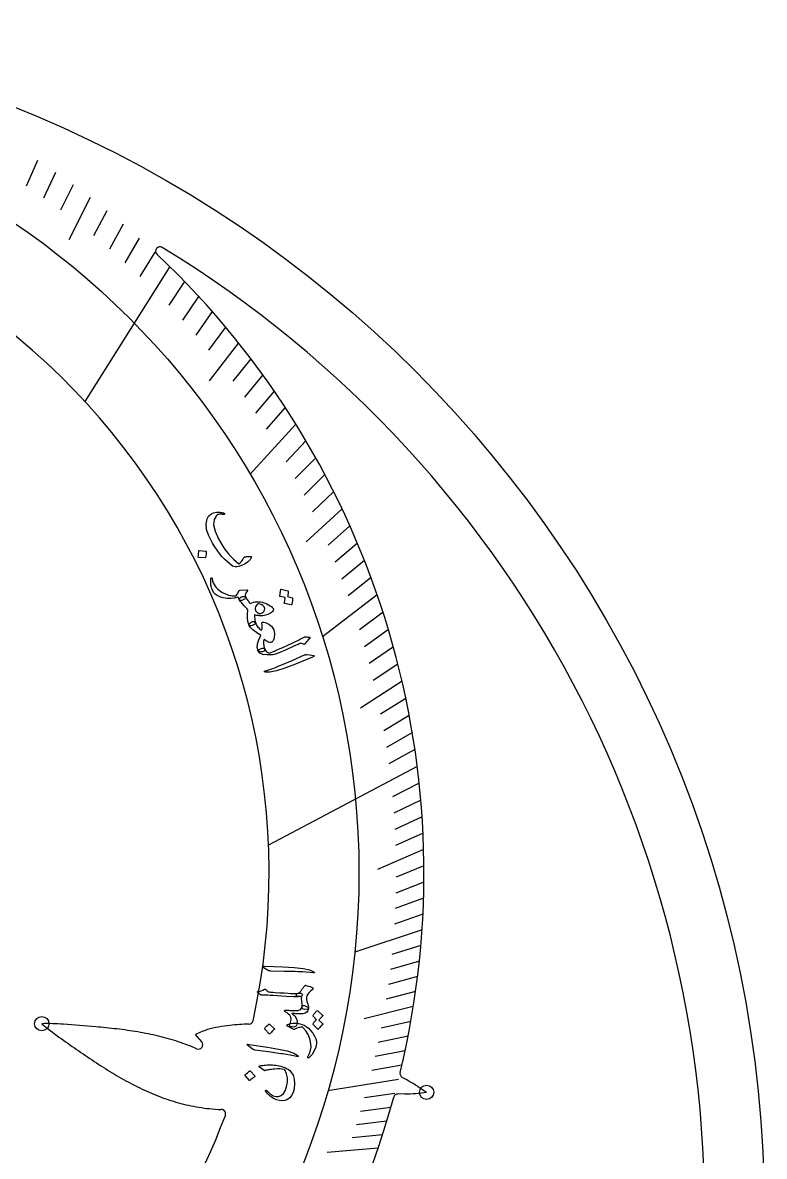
# Model space of a CAD drawing. Header units: millimetres. Extents: x -68 to 68, y -68 to 68.
# Drawn here: x 25.6 to 67.9, y 3.2 to 67.9 of the extents above; entities that cross this region are included whole.
import ezdxf

# ---------------------------------------------------------------- set-up
doc = ezdxf.new("R2010")
doc.units = ezdxf.units.MM
for name, color, linetype in [('CUT_INNER', 6, 'Continuous'), ('CUT_OUTER', 1, 'Continuous'), ('ENGRAVE', 7, 'Continuous'), ('ENGRAVE_FINE', 8, 'Continuous'), ('TEXT', 5, 'Continuous')]:
    doc.layers.add(name, color=color, linetype=linetype)

msp = doc.modelspace()

# ---------------------------------------------------------------- linework, layer by layer
at = {"layer": 'CUT_INNER'}
for points in [[(35.852, 9.751), (35.505, 10.174), (35.501, 10.178)], [(48.165, 7.224), (48.678, 6.88), (48.683, 6.877)], [(47.443, 6.79), (47.042, 6.778)]]:
    msp.add_lwpolyline(points, dxfattribs=at)
for centre, radius, start, end in [((0, 19.417), 39.699, 347.69945, 87.66315), ((0, 0), 64.552, 291.79745, 58.62753), ((33.476, 54.901), 0.25, 58.53516, 226.58203), ((0.001, 19.418), 48.531, 346.40188, 46.66971), ((27.06, 0.45), 10.35, 84.94631, 91.83109), ((33.548, 18.583), 10.352, 228.79772, 235.67408), ((22.92, -67.061), 77.984, 84.9352, 86.28547), ((26.277, -29.276), 40.05, 83.20519, 84.94657), ((28.056, -14.371), 25.039, 80.45202, 83.21334), ((38.676, 3.457), 7.434, 109.61739, 115.28254), ((38.376, 2.324), 8.426, 96.2218, 105.1053), ((38.529, 1.566), 9.196, 89.87171, 96.65492), ((38.544, 11.012), 0.25, 271.31579, 347.87109), ((78.787, 81.346), 87.717, 234.38854, 235.19078), ((29.247, -7.291), 17.86, 76.61911, 80.45211), ((30.129, -3.573), 14.039, 71.77324, 76.61064), ((30.968, -1.06), 11.389, 66.20553, 71.82819), ((35.659, 9.592), 0.25, 247.52911, 39.43009), ((59.521, 53.552), 53.898, 235.14067, 236.4363), ((46.914, 34.537), 31.084, 236.42226, 238.65492), ((41.607, 25.822), 20.88, 238.65094, 241.94268), ((47.415, 7.949), 0.25, 166.46617, 240.21461), ((39.16, 21.233), 15.679, 241.94666, 246.28955), ((24.526, -32.436), 46.171, 59.20238, 60.45688), ((0.001, 19.416), 48.532, 271.88913, 344.6803), ((38.021, 18.646), 12.852, 246.30251, 251.57205), ((47.049, 6.528), 0.25, 91.66039, 164.70703), ((47.339, 17.149), 10.36, 270.57297, 277.45101), ((37.552, 17.252), 11.381, 251.59237, 257.55929), ((37.411, 16.632), 10.746, 257.57803, 263.9881), ((37.046, 11.929), 6.032, 262.76023, 269.29726), ((36.968, 5.648), 0.25, 339.43359, 89.10938), ((0, 19.417), 39.699, 272.33654, 339.57099)]:
    msp.add_arc(centre, radius, start, end, dxfattribs=at)
at = {"layer": 'CUT_OUTER'}
msp.add_circle((0, 0), 67.95, dxfattribs=at)
at = {"layer": 'ENGRAVE'}
for points in [[(34.031, 54.02), (29.186, 46.329)], [(41.226, 45.027), (38.615, 42.176)], [(45.869, 35.274), (42.754, 32.878)], [(48.153, 25.479), (39.668, 20.99)], [(48.423, 16.152), (44.592, 14.875)], [(47.074, 7.607), (43.056, 6.958)]]:
    msp.add_lwpolyline(points, dxfattribs=at)
for centre, radius in [((0, 19.417), 44.823), ((26.729, 10.795), 0.408), ((48.684, 6.876), 0.408)]:
    msp.add_circle(centre, radius, dxfattribs=at)
at = {"layer": 'ENGRAVE_FINE'}
for points in [[(26.488, 60.084), (25.838, 58.609)], [(27.511, 59.399), (26.833, 57.935)], [(28.512, 58.691), (27.806, 57.238)], [(29.491, 57.962), (28.268, 55.558)], [(30.447, 57.212), (29.686, 55.782)], [(31.379, 56.441), (30.591, 55.024)], [(32.287, 55.652), (31.472, 54.247)], [(33.171, 54.845), (32.33, 53.453)], [(34.865, 53.179), (33.971, 51.815)], [(35.674, 52.323), (34.754, 50.973)], [(36.458, 51.452), (35.513, 50.117)], [(37.217, 50.568), (36.246, 49.248)], [(37.949, 49.671), (36.288, 47.496)], [(38.656, 48.762), (37.635, 47.474)], [(39.337, 47.843), (38.292, 46.571)], [(39.993, 46.913), (38.923, 45.658)], [(40.622, 45.974), (39.529, 44.737)], [(41.803, 44.073), (40.664, 42.871)], [(42.356, 43.112), (41.193, 41.928)], [(42.882, 42.145), (41.697, 40.98)], [(43.383, 41.173), (42.176, 40.027)], [(43.86, 40.196), (41.809, 38.317)], [(44.311, 39.216), (43.06, 38.11)], [(44.737, 38.233), (43.466, 37.147)], [(45.139, 37.248), (43.847, 36.182)], [(45.516, 36.262), (44.204, 35.217)], [(46.199, 34.286), (44.848, 33.284)], [(46.505, 33.299), (45.135, 32.318)], [(46.788, 32.313), (45.4, 31.354)], [(47.049, 31.328), (45.642, 30.391)], [(47.287, 30.345), (44.909, 28.819)], [(47.502, 29.365), (46.061, 28.474)], [(47.697, 28.387), (46.238, 27.52)], [(47.87, 27.414), (46.395, 26.569)], [(48.021, 26.444), (46.531, 25.623)], [(48.264, 24.519), (46.743, 23.746)], [(48.355, 23.564), (46.82, 22.815)], [(48.427, 22.614), (46.878, 21.89)], [(48.48, 21.671), (46.917, 20.972)], [(48.515, 20.733), (45.882, 19.608)], [(48.531, 19.803), (46.942, 19.154)], [(48.53, 18.879), (46.928, 18.256)], [(48.511, 17.963), (46.898, 17.366)], [(48.475, 17.054), (46.851, 16.482)], [(48.354, 15.259), (46.709, 14.74)], [(48.27, 14.374), (46.615, 13.881)], [(48.17, 13.497), (46.506, 13.031)], [(48.056, 12.629), (46.383, 12.189)], [(47.926, 11.769), (45.119, 11.08)], [(47.783, 10.919), (46.094, 10.533)], [(47.626, 10.077), (45.93, 9.718)], [(47.455, 9.244), (45.752, 8.913)], [(47.271, 8.421), (45.562, 8.117)], [(46.865, 6.803), (45.146, 6.553)], [(46.644, 6.008), (44.92, 5.786)], [(46.411, 5.223), (44.683, 5.028)], [(46.166, 4.447), (44.435, 4.28)], [(45.911, 3.681), (43.014, 3.449)]]:
    msp.add_lwpolyline(points, dxfattribs=at)
at = {"layer": 'TEXT'}
for points in [[(38.681, 37.403), (38.661, 37.361), (38.636, 37.32), (38.607, 37.28), (38.573, 37.24), (38.535, 37.202), (38.493, 37.163), (38.447, 37.126), (38.398, 37.09), (38.294, 37.025), (38.186, 36.972), (38.075, 36.929), (37.959, 36.898), (37.851, 36.881), (37.758, 36.88), (37.68, 36.895), (37.616, 36.926), (37.458, 37.045), (37.304, 37.176), (37.154, 37.321), (37.008, 37.478), (36.866, 37.648), (36.729, 37.832), (36.596, 38.029), (36.467, 38.24), (36.258, 38.651), (36.136, 39.016), (36.105, 39.337), (36.165, 39.616), (36.25, 39.765), (36.367, 39.878), (36.518, 39.955), (36.702, 39.995), (36.745, 39.998), (36.791, 39.998), (36.838, 39.996), (36.887, 39.992), (36.939, 39.986), (36.993, 39.978), (37.049, 39.967), (37.107, 39.954), (37.124, 39.948), (37.138, 39.94), (37.147, 39.929), (37.153, 39.915), (37.154, 39.904), (37.152, 39.893), (37.147, 39.883), (37.138, 39.872), (37.128, 39.864), (37.116, 39.859), (37.104, 39.858), (37.09, 39.86), (37.034, 39.872), (36.978, 39.879), (36.923, 39.882), (36.869, 39.881), (36.82, 39.874), (36.776, 39.86), (36.738, 39.84), (36.705, 39.815), (36.558, 39.581), (36.529, 39.28), (36.617, 38.912), (36.818, 38.473), (36.948, 38.243), (37.082, 38.028), (37.22, 37.828), (37.362, 37.644), (37.509, 37.475), (37.66, 37.321), (37.817, 37.182), (37.979, 37.058), (38.052, 37.111), (38.124, 37.189), (38.194, 37.291), (38.264, 37.418), (38.273, 37.426), (38.292, 37.434), (38.321, 37.444), (38.36, 37.454), (38.365, 37.454), (38.368, 37.455), (38.371, 37.455), (38.374, 37.456), (38.429, 37.466), (38.493, 37.473), (38.566, 37.477), (38.647, 37.478), (38.673, 37.474), (38.688, 37.46), (38.691, 37.437), (38.681, 37.403)], [(36.077, 37.783), (36.084, 37.781), (36.091, 37.776), (36.096, 37.768), (36.1, 37.757), (36.106, 37.67), (36.104, 37.584), (36.092, 37.499), (36.071, 37.415), (36.066, 37.405), (36.06, 37.399), (36.052, 37.396), (36.043, 37.396), (35.666, 37.422), (35.656, 37.425), (35.65, 37.432), (35.648, 37.444), (35.651, 37.461), (35.654, 37.475), (35.657, 37.497), (35.661, 37.526), (35.666, 37.564), (35.671, 37.61), (35.677, 37.665), (35.683, 37.729), (35.689, 37.801), (35.691, 37.811), (35.694, 37.818), (35.7, 37.821), (35.708, 37.82)], [(38.054, 35.553), (38.42, 35.565), (38.451, 35.562), (38.469, 35.554), (38.474, 35.541), (38.465, 35.523), (38.424, 35.468), (38.39, 35.416), (38.363, 35.369), (38.344, 35.326), (38.333, 35.283), (38.331, 35.24), (38.336, 35.197), (38.35, 35.154), (38.356, 35.108), (38.335, 35.066), (38.288, 35.026), (38.214, 34.989), (38.135, 34.964), (38.072, 34.958), (38.025, 34.973), (37.994, 35.008), (37.98, 35.039), (37.966, 35.07), (37.953, 35.103), (37.941, 35.136), (37.938, 35.141), (37.931, 35.144), (37.922, 35.146), (37.91, 35.145), (37.714, 35.089), (37.512, 35.064), (37.303, 35.07), (37.087, 35.107), (36.888, 35.165), (36.73, 35.234), (36.612, 35.315), (36.534, 35.408), (36.482, 35.504), (36.441, 35.596), (36.41, 35.682), (36.391, 35.763), (36.385, 35.804), (36.38, 35.849), (36.376, 35.898), (36.372, 35.949), (36.37, 36.004), (36.37, 36.063), (36.371, 36.125), (36.374, 36.191), (36.375, 36.207), (36.377, 36.22), (36.382, 36.231), (36.39, 36.238), (36.401, 36.246), (36.411, 36.251), (36.42, 36.251), (36.428, 36.247), (36.437, 36.241), (36.443, 36.233), (36.447, 36.224), (36.449, 36.212), (36.478, 36.083), (36.516, 35.968), (36.563, 35.865), (36.619, 35.776), (36.687, 35.693), (36.763, 35.616), (36.847, 35.545), (36.939, 35.48), (37.039, 35.419), (37.146, 35.364), (37.262, 35.314), (37.385, 35.269), (37.492, 35.241), (37.593, 35.225), (37.688, 35.221), (37.777, 35.231), (37.829, 35.261), (37.88, 35.316), (37.93, 35.396), (37.978, 35.502), (37.99, 35.522), (38.006, 35.537), (38.028, 35.547), (38.054, 35.553)], [(41.018, 35.115), (41.025, 35.111), (41.031, 35.105), (41.036, 35.096), (41.039, 35.084), (41.04, 35.038), (41.039, 34.991), (41.036, 34.946), (41.031, 34.901), (41.023, 34.857), (41.014, 34.813), (41.002, 34.769), (40.987, 34.725), (40.982, 34.715), (40.974, 34.709), (40.964, 34.707), (40.953, 34.708), (40.574, 34.793), (40.568, 34.797), (40.565, 34.805), (40.565, 34.817), (40.568, 34.833), (40.572, 34.845), (40.576, 34.864), (40.581, 34.889), (40.587, 34.921), (40.593, 34.96), (40.6, 35.007), (40.608, 35.061), (40.617, 35.123), (40.321, 35.189), (40.311, 35.193), (40.305, 35.202), (40.305, 35.214), (40.309, 35.231), (40.312, 35.246), (40.317, 35.269), (40.323, 35.3), (40.33, 35.34), (40.339, 35.388), (40.348, 35.446), (40.358, 35.513), (40.369, 35.589), (40.372, 35.598), (40.377, 35.603), (40.383, 35.605), (40.391, 35.603), (40.762, 35.515), (40.769, 35.512), (40.775, 35.506), (40.779, 35.497), (40.783, 35.485), (40.786, 35.446), (40.787, 35.407), (40.785, 35.368), (40.782, 35.331), (40.776, 35.293), (40.769, 35.256), (40.76, 35.22), (40.749, 35.184)], [(39.943, 34.479), (39.945, 34.473), (39.947, 34.468), (39.948, 34.463), (39.949, 34.458), (39.949, 34.454), (39.949, 34.449), (39.949, 34.444), (39.949, 34.44), (39.929, 34.381), (39.894, 34.327), (39.843, 34.277), (39.776, 34.231), (39.632, 34.16), (39.484, 34.112), (39.333, 34.087), (39.178, 34.086), (39.14, 34.088), (39.102, 34.092), (39.064, 34.096), (39.026, 34.102), (38.987, 34.108), (38.947, 34.115), (38.908, 34.123), (38.868, 34.133), (38.87, 34.064), (38.873, 33.999), (38.878, 33.936), (38.884, 33.876), (38.892, 33.819), (38.902, 33.765), (38.913, 33.715), (38.927, 33.666), (38.928, 33.646), (38.914, 33.626), (38.886, 33.604), (38.844, 33.582), (38.735, 33.536), (38.653, 33.512), (38.596, 33.512), (38.566, 33.534), (38.505, 33.703), (38.472, 33.909), (38.468, 34.152), (38.492, 34.432), (38.423, 34.497), (38.35, 34.57), (38.274, 34.653), (38.193, 34.745), (38.116, 34.837), (38.056, 34.912), (38.015, 34.97), (37.992, 35.012), (37.989, 35.036), (37.998, 35.062), (38.018, 35.089), (38.051, 35.117), (38.07, 35.131), (38.091, 35.144), (38.112, 35.154), (38.134, 35.163), (38.156, 35.171), (38.178, 35.178), (38.201, 35.184), (38.225, 35.189), (38.269, 35.194), (38.305, 35.19), (38.331, 35.178), (38.348, 35.158), (38.382, 35.106), (38.415, 35.056), (38.448, 35.007), (38.482, 34.961), (38.516, 34.915), (38.55, 34.87), (38.584, 34.826), (38.62, 34.783), (38.706, 34.826), (38.801, 34.857), (38.904, 34.877), (39.016, 34.885), (39.11, 34.882), (39.204, 34.873), (39.297, 34.856), (39.391, 34.832), (39.484, 34.801), (39.578, 34.761), (39.671, 34.714), (39.765, 34.658), (39.831, 34.612), (39.882, 34.567), (39.92, 34.523), (39.943, 34.479)], [(39.45, 34.501), (39.409, 34.593), (39.338, 34.669), (39.239, 34.728), (39.112, 34.771), (39.075, 34.772), (39.036, 34.754), (38.995, 34.716), (38.954, 34.658), (38.92, 34.591), (38.902, 34.527), (38.899, 34.467), (38.913, 34.409), (38.946, 34.353), (38.999, 34.301), (39.074, 34.252), (39.169, 34.206), (39.301, 34.262), (39.392, 34.33), (39.441, 34.41), (39.45, 34.501)], [(39.432, 32.202), (39.443, 32.141), (39.429, 32.092), (39.391, 32.057), (39.329, 32.036), (39.226, 32.024), (39.148, 32.029), (39.095, 32.048), (39.066, 32.084), (39.023, 32.273), (39.038, 32.482), (39.109, 32.712), (39.236, 32.963), (38.971, 33.133), (38.771, 33.284), (38.636, 33.417), (38.566, 33.534), (38.56, 33.579), (38.576, 33.624), (38.614, 33.669), (38.673, 33.713), (38.76, 33.751), (38.831, 33.756), (38.886, 33.728), (38.927, 33.666), (38.956, 33.608), (38.988, 33.551), (39.023, 33.496), (39.063, 33.443), (39.106, 33.393), (39.154, 33.344), (39.205, 33.298), (39.261, 33.255), (39.294, 33.344), (39.31, 33.445), (39.309, 33.556), (39.292, 33.677), (39.292, 33.689), (39.299, 33.699), (39.311, 33.707), (39.329, 33.713), (39.397, 33.717), (39.48, 33.7), (39.578, 33.663), (39.69, 33.607), (39.861, 33.465), (39.967, 33.287), (40.007, 33.075), (39.982, 32.829), (39.95, 32.717), (39.909, 32.634), (39.861, 32.579), (39.804, 32.552), (39.732, 32.553), (39.644, 32.585), (39.539, 32.646), (39.417, 32.738), (39.382, 32.632), (39.373, 32.507), (39.39, 32.364), (39.432, 32.202)], [(41.772, 32.886), (41.848, 32.878), (41.907, 32.873), (41.952, 32.869), (41.98, 32.867), (41.998, 32.865), (42.013, 32.859), (42.023, 32.849), (42.03, 32.836), (42.033, 32.82), (42.029, 32.804), (42.02, 32.789), (42.005, 32.776), (41.928, 32.713), (41.863, 32.645), (41.809, 32.574), (41.765, 32.498), (41.75, 32.476), (41.73, 32.465), (41.703, 32.464), (41.67, 32.473), (41.514, 32.527), (41.459, 32.503), (41.406, 32.479), (41.353, 32.455), (41.302, 32.432), (41.251, 32.409), (41.202, 32.387), (41.154, 32.364), (41.106, 32.343), (40.666, 32.141), (40.319, 31.995), (40.065, 31.901), (39.904, 31.862), (39.593, 31.849), (39.35, 31.881), (39.175, 31.959), (39.066, 32.084), (39.065, 32.088), (39.064, 32.092), (39.062, 32.096), (39.061, 32.1), (39.076, 32.131), (39.124, 32.163), (39.203, 32.196), (39.315, 32.231), (39.358, 32.24), (39.391, 32.239), (39.416, 32.226), (39.432, 32.202), (39.486, 32.107), (39.551, 32.033), (39.627, 31.983), (39.714, 31.954), (39.798, 31.984), (39.893, 32.021), (39.999, 32.065), (40.116, 32.114), (40.243, 32.171), (40.38, 32.233), (40.527, 32.3), (40.684, 32.374), (40.838, 32.446), (40.977, 32.51), (41.099, 32.568), (41.206, 32.62), (41.298, 32.664), (41.374, 32.7), (41.434, 32.728), (41.479, 32.749), (41.697, 32.866), (41.72, 32.875), (41.74, 32.881), (41.757, 32.885), (41.772, 32.886)], [(42.141, 31.836), (42.229, 31.817), (42.265, 31.791), (42.25, 31.76), (42.183, 31.722), (41.206, 31.332), (40.605, 31.097), (40.115, 30.942), (39.737, 30.867), (39.471, 30.869), (39.447, 30.877), (39.432, 30.886), (39.428, 30.896), (39.433, 30.907), (39.443, 30.917), (39.457, 30.927), (39.476, 30.935), (39.498, 30.943), (39.676, 30.995), (39.862, 31.058), (40.056, 31.133), (40.259, 31.219), (40.312, 31.24), (40.456, 31.3), (40.689, 31.398), (41.013, 31.535), (41.727, 31.848), (41.766, 31.862), (41.803, 31.871), (41.838, 31.874), (41.871, 31.872)], [(39.42, 13.972), (39.347, 14.021), (39.324, 14.055), (39.351, 14.076), (39.427, 14.081), (40.477, 14.036), (41.122, 14.009), (41.633, 13.955), (42.01, 13.872), (42.252, 13.761), (42.27, 13.743), (42.28, 13.729), (42.28, 13.718), (42.271, 13.71), (42.257, 13.704), (42.24, 13.701), (42.22, 13.7), (42.196, 13.702), (42.013, 13.727), (41.817, 13.745), (41.609, 13.756), (41.389, 13.76), (41.332, 13.762), (41.176, 13.767), (40.923, 13.773), (40.572, 13.783), (39.794, 13.8), (39.752, 13.804), (39.715, 13.811), (39.682, 13.822), (39.652, 13.836)], [(41.247, 12.413), (41.252, 12.463), (41.271, 12.5), (41.305, 12.523), (41.354, 12.534), (41.379, 12.538), (41.404, 12.55), (41.43, 12.571), (41.456, 12.599), (41.471, 12.617), (41.487, 12.638), (41.505, 12.66), (41.524, 12.684), (41.545, 12.71), (41.566, 12.738), (41.588, 12.768), (41.61, 12.801), (41.652, 12.861), (41.687, 12.908), (41.714, 12.943), (41.735, 12.964), (41.753, 12.978), (41.77, 12.986), (41.787, 12.988), (41.803, 12.984), (41.927, 12.947), (42.032, 12.911), (42.119, 12.875), (42.188, 12.841), (42.196, 12.834), (42.201, 12.824), (42.203, 12.811), (42.202, 12.795), (42.198, 12.775), (42.193, 12.76), (42.187, 12.748), (42.181, 12.741), (42.064, 12.648), (41.971, 12.559), (41.899, 12.473), (41.85, 12.389), (41.828, 12.301), (41.83, 12.191), (41.855, 12.059), (41.905, 11.904), (41.929, 11.829), (41.945, 11.765), (41.952, 11.713), (41.949, 11.671), (41.942, 11.652), (41.929, 11.637), (41.909, 11.627), (41.884, 11.621), (41.74, 11.612), (41.641, 11.629), (41.584, 11.672), (41.571, 11.741), (41.576, 11.811), (41.578, 11.883), (41.576, 11.957), (41.572, 12.034), (41.565, 12.113), (41.553, 12.193), (41.538, 12.274), (41.52, 12.358), (41.402, 12.352), (41.318, 12.36), (41.266, 12.38), (41.247, 12.413)], [(40.045, 12.583), (40.315, 12.564), (40.555, 12.548), (40.766, 12.537), (40.946, 12.528), (41.097, 12.524), (41.217, 12.523), (41.307, 12.525), (41.367, 12.531), (41.445, 12.542), (41.507, 12.537), (41.553, 12.515), (41.584, 12.478), (41.597, 12.436), (41.591, 12.401), (41.567, 12.373), (41.523, 12.353), (41.367, 12.33), (41.089, 12.326), (40.686, 12.342), (40.161, 12.378), (39.936, 12.397), (39.756, 12.412), (39.621, 12.421), (39.532, 12.425), (39.33, 12.416), (39.295, 12.416), (39.264, 12.42), (39.237, 12.428), (39.213, 12.441), (39.159, 12.486), (39.117, 12.521), (39.087, 12.546), (39.069, 12.561), (39.045, 12.59), (39.038, 12.611), (39.049, 12.626), (39.078, 12.633), (39.157, 12.642), (39.242, 12.666), (39.333, 12.705), (39.429, 12.759), (39.448, 12.769), (39.466, 12.771), (39.482, 12.767), (39.498, 12.755), (39.516, 12.738), (39.533, 12.722), (39.548, 12.707), (39.563, 12.693), (39.576, 12.679), (39.588, 12.667), (39.599, 12.656), (39.609, 12.645), (39.626, 12.63), (39.644, 12.618), (39.662, 12.611), (39.681, 12.608), (39.723, 12.606), (39.798, 12.601), (39.905, 12.594), (40.045, 12.583)], [(40.58, 11.537), (40.591, 11.554), (40.607, 11.565), (40.629, 11.571), (40.656, 11.57), (40.675, 11.569), (40.7, 11.567), (40.734, 11.565), (40.774, 11.562), (40.821, 11.559), (40.876, 11.555), (40.936, 11.551), (41.004, 11.546), (41.133, 11.539), (41.242, 11.54), (41.331, 11.549), (41.399, 11.567), (41.456, 11.594), (41.503, 11.631), (41.541, 11.681), (41.571, 11.741), (41.601, 11.796), (41.641, 11.828), (41.691, 11.835), (41.75, 11.818), (41.841, 11.774), (41.905, 11.736), (41.941, 11.703), (41.95, 11.675), (41.911, 11.552), (41.844, 11.459), (41.751, 11.395), (41.63, 11.36), (41.593, 11.356), (41.554, 11.353), (41.512, 11.351), (41.469, 11.349), (41.422, 11.349), (41.374, 11.351), (41.322, 11.354), (41.268, 11.36), (41.216, 11.366), (41.169, 11.371), (41.128, 11.375), (41.093, 11.379), (41.065, 11.382), (41.043, 11.384), (41.028, 11.385), (41.021, 11.386), (41.017, 11.387), (41.015, 11.386), (41.014, 11.385), (41.014, 11.383), (41.015, 11.381), (41.018, 11.377), (41.023, 11.373), (41.03, 11.367), (41.165, 11.253), (41.251, 11.115), (41.29, 10.954), (41.28, 10.77), (41.255, 10.696), (41.212, 10.643), (41.152, 10.612), (41.074, 10.603), (41.006, 10.609), (40.95, 10.623), (40.906, 10.643), (40.874, 10.671), (40.854, 10.702), (40.846, 10.73), (40.85, 10.755), (40.866, 10.778), (40.886, 10.796), (40.9, 10.813), (40.91, 10.828), (40.915, 10.842), (40.944, 10.962), (40.953, 11.068), (40.941, 11.161), (40.909, 11.239), (40.872, 11.288), (40.81, 11.344), (40.721, 11.407), (40.607, 11.476), (40.589, 11.488), (40.578, 11.502), (40.575, 11.518), (40.58, 11.537)], [(42.208, 11.221), (42.204, 11.228), (42.202, 11.236), (42.203, 11.246), (42.206, 11.257), (42.23, 11.297), (42.255, 11.335), (42.281, 11.371), (42.309, 11.405), (42.338, 11.439), (42.369, 11.471), (42.402, 11.502), (42.437, 11.531), (42.446, 11.537), (42.456, 11.538), (42.466, 11.535), (42.475, 11.529), (42.755, 11.26), (42.758, 11.253), (42.757, 11.245), (42.75, 11.234), (42.739, 11.222), (42.73, 11.214), (42.716, 11.2), (42.698, 11.182), (42.677, 11.157), (42.651, 11.127), (42.62, 11.091), (42.584, 11.05), (42.544, 11.002), (42.758, 10.788), (42.764, 10.778), (42.764, 10.768), (42.758, 10.757), (42.745, 10.745), (42.734, 10.734), (42.718, 10.717), (42.696, 10.694), (42.668, 10.665), (42.634, 10.629), (42.595, 10.586), (42.549, 10.536), (42.498, 10.478), (42.49, 10.473), (42.483, 10.471), (42.477, 10.473), (42.472, 10.479), (42.211, 10.755), (42.206, 10.761), (42.205, 10.769), (42.206, 10.779), (42.209, 10.791), (42.228, 10.825), (42.248, 10.857), (42.27, 10.888), (42.294, 10.917), (42.319, 10.945), (42.345, 10.972), (42.372, 10.998), (42.4, 11.022)], [(39.45, 10.486), (39.446, 10.492), (39.445, 10.5), (39.446, 10.51), (39.45, 10.52), (39.5, 10.591), (39.556, 10.656), (39.619, 10.715), (39.688, 10.768), (39.698, 10.773), (39.707, 10.774), (39.715, 10.771), (39.723, 10.765), (39.998, 10.504), (40.004, 10.495), (40.003, 10.486), (39.997, 10.475), (39.984, 10.464), (39.974, 10.454), (39.957, 10.439), (39.935, 10.418), (39.907, 10.392), (39.873, 10.359), (39.833, 10.319), (39.788, 10.273), (39.736, 10.221), (39.728, 10.214), (39.721, 10.212), (39.715, 10.213), (39.709, 10.219)], [(41.984, 8.861), (41.973, 8.85), (41.961, 8.842), (41.95, 8.838), (41.939, 8.836), (41.93, 8.838), (41.922, 8.842), (41.915, 8.848), (41.909, 8.858), (41.906, 8.866), (41.906, 8.877), (41.909, 8.888), (41.915, 8.902), (42.008, 9.091), (42.068, 9.277), (42.095, 9.458), (42.088, 9.636), (42.027, 9.921), (41.928, 10.174), (41.792, 10.393), (41.619, 10.579), (41.616, 10.582), (41.613, 10.584), (41.61, 10.586), (41.608, 10.588), (41.606, 10.589), (41.604, 10.59), (41.602, 10.591), (41.6, 10.592), (41.513, 10.596), (41.407, 10.576), (41.281, 10.533), (41.136, 10.466), (41.127, 10.464), (41.12, 10.464), (41.114, 10.465), (41.11, 10.467), (40.71, 10.681), (40.697, 10.697), (40.713, 10.718), (40.757, 10.743), (40.83, 10.773), (40.938, 10.805), (41.054, 10.825), (41.178, 10.832), (41.309, 10.825), (41.381, 10.814), (41.469, 10.791), (41.574, 10.754), (41.694, 10.705), (41.82, 10.636), (41.945, 10.538), (42.069, 10.411), (42.192, 10.254), (42.296, 10.091), (42.366, 9.939), (42.401, 9.797), (42.403, 9.668), (42.356, 9.449), (42.271, 9.241), (42.147, 9.045), (41.984, 8.861)], [(38.541, 9.505), (38.474, 9.562), (38.455, 9.6), (38.483, 9.617), (38.559, 9.614), (39.598, 9.448), (40.235, 9.348), (40.737, 9.236), (41.101, 9.111), (41.329, 8.972), (41.346, 8.953), (41.354, 8.938), (41.352, 8.927), (41.342, 8.919), (41.328, 8.915), (41.311, 8.914), (41.291, 8.916), (41.268, 8.921), (41.088, 8.966), (40.896, 9.006), (40.69, 9.041), (40.472, 9.07), (40.415, 9.079), (40.262, 9.101), (40.011, 9.137), (39.663, 9.186), (38.892, 9.292), (38.851, 9.3), (38.815, 9.312), (38.783, 9.327), (38.755, 9.345)], [(39.169, 8.387), (39.248, 8.401), (39.33, 8.413), (39.414, 8.424), (39.501, 8.433), (39.592, 8.439), (39.686, 8.442), (39.783, 8.443), (39.885, 8.44), (39.985, 8.434), (40.083, 8.424), (40.178, 8.409), (40.272, 8.391), (40.364, 8.367), (40.455, 8.34), (40.544, 8.307), (40.632, 8.27), (40.721, 8.224), (40.802, 8.172), (40.873, 8.115), (40.935, 8.052), (41.062, 7.861), (41.136, 7.635), (41.156, 7.373), (41.12, 7.077), (41.064, 6.872), (40.983, 6.702), (40.878, 6.567), (40.749, 6.468), (40.605, 6.409), (40.451, 6.386), (40.288, 6.4), (40.114, 6.449), (39.94, 6.531), (39.782, 6.636), (39.638, 6.764), (39.51, 6.915), (39.496, 6.937), (39.491, 6.956), (39.494, 6.971), (39.504, 6.984), (39.521, 6.993), (39.54, 6.991), (39.561, 6.978), (39.585, 6.954), (39.755, 6.79), (39.921, 6.682), (40.084, 6.631), (40.242, 6.638), (40.387, 6.698), (40.511, 6.809), (40.614, 6.97), (40.697, 7.181), (40.749, 7.451), (40.749, 7.705), (40.697, 7.941), (40.592, 8.16), (40.588, 8.165), (40.581, 8.17), (40.571, 8.175), (40.558, 8.179), (40.453, 8.202), (40.326, 8.213), (40.179, 8.213), (40.01, 8.203), (39.924, 8.195), (39.843, 8.186), (39.769, 8.177), (39.7, 8.168), (39.637, 8.157), (39.58, 8.146), (39.529, 8.133), (39.484, 8.12), (39.461, 8.114), (39.441, 8.112), (39.424, 8.116), (39.41, 8.124), (39.14, 8.331), (39.125, 8.347), (39.125, 8.362), (39.14, 8.375), (39.169, 8.387)], [(38.34, 7.835), (38.336, 7.841), (38.335, 7.849), (38.337, 7.858), (38.341, 7.868), (38.396, 7.935), (38.457, 7.995), (38.524, 8.049), (38.596, 8.096), (38.606, 8.1), (38.615, 8.1), (38.623, 8.097), (38.63, 8.09), (38.887, 7.812), (38.892, 7.803), (38.891, 7.794), (38.884, 7.784), (38.871, 7.774), (38.859, 7.765), (38.842, 7.751), (38.818, 7.732), (38.788, 7.708), (38.752, 7.678), (38.71, 7.642), (38.662, 7.6), (38.607, 7.551), (38.598, 7.545), (38.591, 7.543), (38.585, 7.545), (38.58, 7.551)]]:
    msp.add_lwpolyline(points, close=True, dxfattribs=at)

doc.saveas('drawing.dxf')
